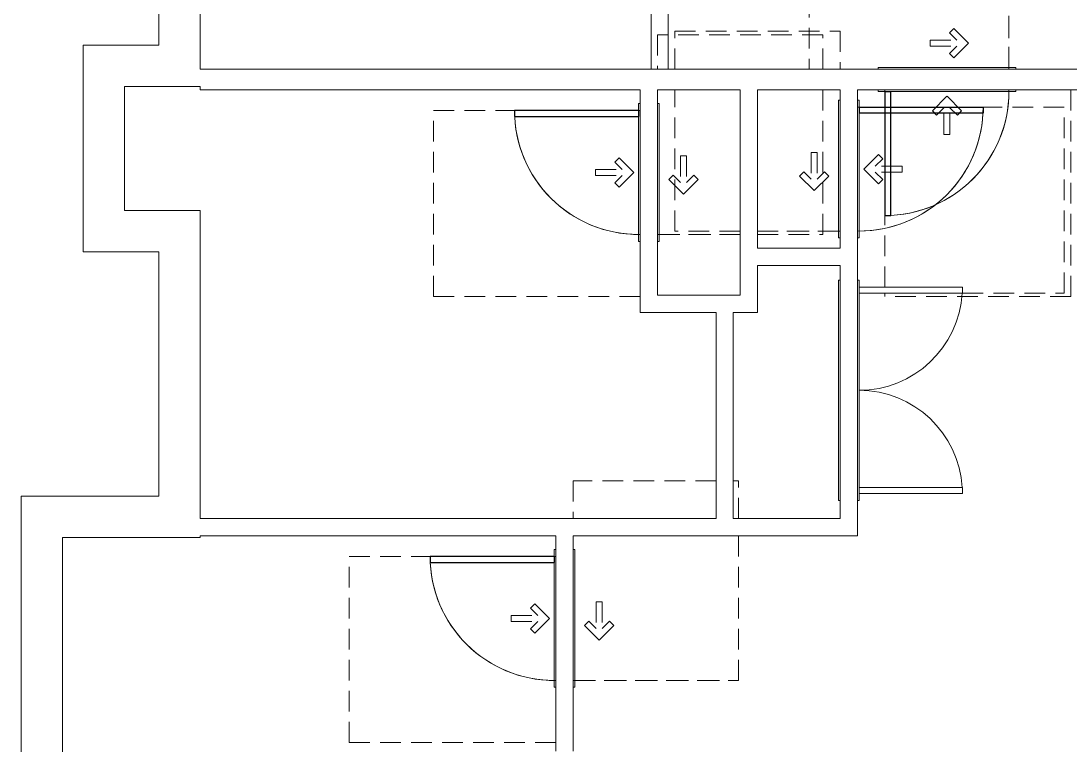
# Model space of a CAD drawing. Header units: inches. Extents: x -84 to 1352, y -121 to 1419.
# Drawn here: x 310.4 to 615.1, y 227.9 to 438.2 of the extents above; entities that cross this region are included whole.
import ezdxf

# ---------------------------------------------------------------- set-up
doc = ezdxf.new("R2010")
doc.units = ezdxf.units.IN
doc.header["$MEASUREMENT"] = 0
doc.linetypes.add('ADA Clearance', pattern=[9, 6, -3])
for name, color, linetype, lineweight in [('A-DOOR', 31, 'Continuous', 15), ('A-DOOR-FRAM', 31, 'Continuous', 9), ('A-WALL', 113, 'Continuous', 15), ('I-WALL', 2, 'Continuous', 15)]:
    doc.layers.add(name, color=color, linetype=linetype, lineweight=lineweight)

# ---------------------------------------------------------------- blocks, each defined once
blk = doc.blocks.new('Door-Single_CE_ - HM Door-2_ HM Frame-V15-ROOF')
at = {"layer": 'A-DOOR', "linetype": 'ADA Clearance', "lineweight": 9}
for p, q in [((-36, 62.5), (18, 62.5)), ((-36, 2.5), (-36, 62.5)), ((18, 62.5), (18, 3)), ((-0.89, 15.47), (-0.89, 7.72)), ((0.86, 15.47), (-0.89, 15.47)), ((0.86, 15.47), (0.86, 7.72)), ((-3.02, 9.85), (-4.26, 8.62)), ((-3.02, 9.85), (-0.89, 7.72)), ((2.99, 9.85), (0.86, 7.72)), ((2.99, 9.85), (4.22, 8.62)), ((-4.26, 8.62), (-0.02, 4.37)), ((4.22, 8.62), (-0.02, 4.37)), ((-18, -3), (-18, -50.5)), ((40, -2.5), (29, -2.5)), ((40, -44), (40, -2.5)), ((-2.02, -5.79), (-6.26, -10.04)), ((-0.78, -7.03), (-2.02, -5.79)), ((-0.78, -7.03), (-2.91, -9.16)), ((-2.02, -14.28), (-6.26, -10.04)), ((4.84, -9.16), (-2.91, -9.16)), ((4.84, -10.91), (-2.91, -10.91)), ((-0.78, -13.04), (-2.91, -10.91)), ((4.84, -10.91), (4.84, -9.16)), ((-0.78, -13.04), (-2.02, -14.28)), ((-18, -50.5), (24, -50.5)), ((29, -50.5), (40, -50.5)), ((40, -50.5), (40, -49))]:
    blk.add_line(p, q, dxfattribs=at)
at = {"layer": 'A-DOOR'}
for p, q in [((18, 39), (16.25, 39)), ((16.25, 39), (16.25, 3)), ((18, 3), (18, 39))]:
    blk.add_line(p, q, dxfattribs=at)
at = {"layer": 'A-DOOR', "lineweight": 25}
for p, q in [((18, 39), (16.25, 39)), ((16.25, 39), (16.25, 3)), ((18, 3), (18, 39))]:
    blk.add_line(p, q, dxfattribs=at)
at = {"layer": 'A-DOOR', "lineweight": 9}
blk.add_arc((18, 3), 36, 90, 179.9988, dxfattribs=at)
blk.add_arc((18, 3), 36, 90, 179.9988, dxfattribs=at)
blk.add_arc((18, 3), 36, 90, 179.9988, dxfattribs=at)
blk.add_arc((18, 3), 36, 90, 179.9988, dxfattribs=at)
blk = doc.blocks.new('Door-Single_CE_ - HM Door-2_ HM Frame-V20-ROOF')
at = {"layer": 'A-DOOR', "linetype": 'ADA Clearance', "lineweight": 9}
for p, q in [((-36, 62.5), (18, 62.5)), ((-36, 2.5), (-36, 62.5)), ((18, 62.5), (18, 3)), ((-0.89, 15.47), (-0.89, 7.72)), ((0.86, 15.47), (-0.89, 15.47)), ((0.86, 15.47), (0.86, 7.72)), ((-3.02, 9.85), (-4.26, 8.62)), ((-3.02, 9.85), (-0.89, 7.72)), ((2.99, 9.85), (0.86, 7.72)), ((2.99, 9.85), (4.22, 8.62)), ((-4.26, 8.62), (-0.02, 4.37)), ((4.22, 8.62), (-0.02, 4.37)), ((-18, -3), (-18, -26.5)), ((-2.02, -5.79), (-6.26, -10.04)), ((-0.78, -7.03), (-2.02, -5.79)), ((40, -50.5), (40, -5.65)), ((-0.78, -7.03), (-2.91, -9.16)), ((-2.02, -14.28), (-6.26, -10.04)), ((4.84, -9.16), (-2.91, -9.16)), ((4.84, -10.91), (-2.91, -10.91)), ((-0.78, -13.04), (-2.91, -10.91)), ((4.84, -10.91), (4.84, -9.16)), ((-0.78, -13.04), (-2.02, -14.28)), ((-18, -31.5), (-18, -50.5)), ((-18, -50.5), (24, -50.5)), ((30, -50.5), (40, -50.5))]:
    blk.add_line(p, q, dxfattribs=at)
at = {"layer": 'A-DOOR'}
for p, q in [((18, 39), (16.25, 39)), ((16.25, 39), (16.25, 3)), ((18, 3), (18, 39))]:
    blk.add_line(p, q, dxfattribs=at)
at = {"layer": 'A-DOOR', "lineweight": 25}
for p, q in [((18, 39), (16.25, 39)), ((16.25, 39), (16.25, 3)), ((18, 3), (18, 39))]:
    blk.add_line(p, q, dxfattribs=at)
at = {"layer": 'A-DOOR', "lineweight": 9}
blk.add_arc((18, 3), 36, 90, 179.9988, dxfattribs=at)
blk.add_arc((18, 3), 36, 90, 179.9988, dxfattribs=at)
blk.add_arc((18, 3), 36, 90, 179.9988, dxfattribs=at)
blk.add_arc((18, 3), 36, 90, 179.9988, dxfattribs=at)
blk = doc.blocks.new('Door-Single_CE_ - HM Door-2_ HM Frame-V21-ROOF')
at = {"layer": 'A-DOOR', "linetype": 'ADA Clearance', "lineweight": 9}
for p, q in [((-18, 50.5), (23, 50.5)), ((-18, 31.5), (-18, 50.5)), ((29, 50.5), (40, 50.5)), ((40, 50.5), (40, 2.5)), ((-18, 3), (-18, 26.5)), ((-2.02, 14.28), (-6.26, 10.04)), ((-0.78, 13.04), (-2.91, 10.91)), ((-0.78, 13.04), (-2.02, 14.28)), ((-2.02, 5.79), (-6.26, 10.04)), ((4.84, 10.91), (-2.91, 10.91)), ((4.84, 9.16), (-2.91, 9.16)), ((-0.78, 7.03), (-2.91, 9.16)), ((4.84, 10.91), (4.84, 9.16)), ((-0.78, 7.03), (-2.02, 5.79)), ((40, 2.5), (29, 2.5)), ((18, -62.5), (18, -3)), ((-4.26, -8.62), (-0.02, -4.37)), ((4.22, -8.62), (-0.02, -4.37)), ((-3.02, -9.85), (-4.26, -8.62)), ((-3.02, -9.85), (-0.89, -7.72)), ((-0.89, -15.47), (-0.89, -7.72)), ((0.86, -15.47), (0.86, -7.72)), ((2.99, -9.85), (0.86, -7.72)), ((2.99, -9.85), (4.22, -8.62)), ((0.86, -15.47), (-0.89, -15.47)), ((-36, -33), (-36, -62.5)), ((-36, -62.5), (18, -62.5))]:
    blk.add_line(p, q, dxfattribs=at)
at = {"layer": 'A-DOOR'}
for p, q in [((16.25, -39), (16.25, -3)), ((18, -3), (18, -39)), ((18, -39), (16.25, -39))]:
    blk.add_line(p, q, dxfattribs=at)
at = {"layer": 'A-DOOR', "lineweight": 25}
for p, q in [((16.25, -39), (16.25, -3)), ((18, -3), (18, -39)), ((18, -39), (16.25, -39))]:
    blk.add_line(p, q, dxfattribs=at)
at = {"layer": 'A-DOOR', "lineweight": 9}
blk.add_arc((18, -3), 36, 180.0012, 270, dxfattribs=at)
blk.add_arc((18, -3), 36, 180.0012, 270, dxfattribs=at)
blk.add_arc((18, -3), 36, 180.0012, 270, dxfattribs=at)
blk.add_arc((18, -3), 36, 180.0012, 270, dxfattribs=at)
blk = doc.blocks.new('Door-Double_CE_ - WD Door-2_ HM Frame-5154587-ROOF')
at = {"layer": 'A-DOOR', "lineweight": 9}
for centre, start, end in [((-30, -3), 273.3398, 359.9986), ((30, -3), 180.0014, 266.6462)]:
    blk.add_arc(centre, 30, start, end, dxfattribs=at)
blk = doc.blocks.new('Door-Single_CE_ - HM Door-2_ HM Frame-V22-ROOF')
at = {"layer": 'A-DOOR', "linetype": 'ADA Clearance', "lineweight": 9}
for p, q in [((-36, 63), (18, 63)), ((-36, 3), (-36, 63)), ((18, 63), (18, 62)), ((18, 60.25), (18, 3.5)), ((-0.89, 15.97), (-0.89, 8.22)), ((0.86, 15.97), (-0.89, 15.97)), ((0.86, 15.97), (0.86, 8.22)), ((-3.02, 10.35), (-4.26, 9.12)), ((-3.02, 10.35), (-0.89, 8.22)), ((2.99, 10.35), (0.86, 8.22)), ((2.99, 10.35), (4.22, 9.12)), ((-4.26, 9.12), (-0.02, 4.87)), ((4.22, 9.12), (-0.02, 4.87)), ((40, -51), (40, -3)), ((-18, -3.5), (-18, -51)), ((-2.02, -6.29), (-6.26, -10.54)), ((-0.78, -7.53), (-2.91, -9.66)), ((-0.78, -7.53), (-2.02, -6.29)), ((-2.02, -14.78), (-6.26, -10.54)), ((4.84, -9.66), (-2.91, -9.66)), ((4.84, -11.41), (-2.91, -11.41)), ((-0.78, -13.54), (-2.91, -11.41)), ((4.84, -11.41), (4.84, -9.66)), ((-0.78, -13.54), (-2.02, -14.78)), ((-18, -51), (40, -51))]:
    blk.add_line(p, q, dxfattribs=at)
at = {"layer": 'A-DOOR'}
for p, q in [((18, 39.5), (16.25, 39.5)), ((16.25, 39.5), (16.25, 3.5)), ((18, 3.5), (18, 39.5))]:
    blk.add_line(p, q, dxfattribs=at)
at = {"layer": 'A-DOOR', "lineweight": 25}
for p, q in [((18, 39.5), (16.25, 39.5)), ((16.25, 39.5), (16.25, 3.5)), ((18, 3.5), (18, 39.5))]:
    blk.add_line(p, q, dxfattribs=at)
at = {"layer": 'A-DOOR', "lineweight": 9}
blk.add_arc((18, 3.5), 36, 90, 179.9988, dxfattribs=at)
blk.add_arc((18, 3.5), 36, 90, 179.9988, dxfattribs=at)
blk.add_arc((18, 3.5), 36, 90, 179.9988, dxfattribs=at)
blk.add_arc((18, 3.5), 36, 90, 179.9988, dxfattribs=at)
blk = doc.blocks.new('Door-Single_CE_ - HM Door-2_ HM Frame-V32-ROOF')
at = {"layer": 'A-DOOR', "linetype": 'ADA Clearance', "lineweight": 9}
for p, q in [((-36, 62.5), (18, 62.5)), ((-36, 2.5), (-36, 62.5)), ((18, 62.5), (18, 3)), ((-0.89, 15.47), (-0.89, 7.72)), ((0.86, 15.47), (-0.89, 15.47)), ((0.86, 15.47), (0.86, 7.72)), ((-3.02, 9.85), (-4.26, 8.62)), ((-3.02, 9.85), (-0.89, 7.72)), ((2.99, 9.85), (0.86, 7.72)), ((2.99, 9.85), (4.22, 8.62)), ((-4.26, 8.62), (-0.02, 4.37)), ((4.22, 8.62), (-0.02, 4.37)), ((-18, -3), (-18, -26.5)), ((40, -2.5), (30, -2.5)), ((40, -50.5), (40, -2.5)), ((-2.02, -5.79), (-6.26, -10.04)), ((-0.78, -7.03), (-2.02, -5.79)), ((-0.78, -7.03), (-2.91, -9.16)), ((-2.02, -14.28), (-6.26, -10.04)), ((4.84, -9.16), (-2.91, -9.16)), ((4.84, -10.91), (-2.91, -10.91)), ((-0.78, -13.04), (-2.91, -10.91)), ((4.84, -10.91), (4.84, -9.16)), ((-0.78, -13.04), (-2.02, -14.28)), ((-18, -31.5), (-18, -50.5)), ((-18, -50.5), (24, -50.5)), ((30, -50.5), (40, -50.5))]:
    blk.add_line(p, q, dxfattribs=at)
at = {"layer": 'A-DOOR'}
for p, q in [((18, 39), (16.25, 39)), ((16.25, 39), (16.25, 3)), ((18, 3), (18, 39))]:
    blk.add_line(p, q, dxfattribs=at)
at = {"layer": 'A-DOOR', "lineweight": 25}
for p, q in [((18, 39), (16.25, 39)), ((16.25, 39), (16.25, 3)), ((18, 3), (18, 39))]:
    blk.add_line(p, q, dxfattribs=at)
at = {"layer": 'A-DOOR', "lineweight": 9}
blk.add_arc((18, 3), 36, 90, 179.9988, dxfattribs=at)
blk.add_arc((18, 3), 36, 90, 179.9988, dxfattribs=at)
blk.add_arc((18, 3), 36, 90, 179.9988, dxfattribs=at)
blk.add_arc((18, 3), 36, 90, 179.9988, dxfattribs=at)
blk = doc.blocks.new('Door-Single_CE_ - HM Door-2_ HM Frame-V54-ROOF')
at = {"layer": 'A-DOOR', "linetype": 'ADA Clearance', "lineweight": 9}
for p, q in [((-36, 62.5), (18, 62.5)), ((-36, 2.5), (-36, 62.5)), ((18, 62.5), (18, 2.5)), ((-0.89, 15.47), (-0.89, 7.72)), ((0.86, 15.47), (-0.89, 15.47)), ((0.86, 15.47), (0.86, 7.72)), ((-3.02, 9.85), (-4.26, 8.62)), ((-3.02, 9.85), (-0.89, 7.72)), ((2.99, 9.85), (0.86, 7.72)), ((2.99, 9.85), (4.22, 8.62)), ((-4.26, 8.62), (-0.02, 4.37)), ((4.22, 8.62), (-0.02, 4.37)), ((-18, -2.5), (-18, -50.5)), ((40, -2.5), (29, -2.5)), ((40, -44), (40, -2.5)), ((-2.02, -5.79), (-6.26, -10.04)), ((-0.78, -7.03), (-2.02, -5.79)), ((-0.78, -7.03), (-2.91, -9.16)), ((-2.02, -14.28), (-6.26, -10.04)), ((4.84, -9.16), (-2.91, -9.16)), ((4.84, -10.91), (-2.91, -10.91)), ((-0.78, -13.04), (-2.91, -10.91)), ((4.84, -10.91), (4.84, -9.16)), ((-0.78, -13.04), (-2.02, -14.28)), ((-18, -50.5), (24, -50.5)), ((29, -50.5), (40, -50.5)), ((40, -50.5), (40, -49))]:
    blk.add_line(p, q, dxfattribs=at)
at = {"layer": 'A-DOOR'}
for p, q in [((18, 39), (16.25, 39)), ((16.25, 39), (16.25, 3)), ((18, 3), (18, 39)), ((16.25, 3), (18, 3))]:
    blk.add_line(p, q, dxfattribs=at)
at = {"layer": 'A-DOOR', "lineweight": 25}
for p, q in [((18, 39), (16.25, 39)), ((16.25, 39), (16.25, 3)), ((18, 3), (18, 39)), ((18, 3), (16.25, 3))]:
    blk.add_line(p, q, dxfattribs=at)
at = {"layer": 'A-DOOR', "lineweight": 9}
for end in [179.9988, 180.5, 180.5, 180.5]:
    blk.add_arc((18, 3), 36, 90, end, dxfattribs=at)
at = {"layer": 'A-DOOR-FRAM'}
for p, q in [((-20, 3), (20, 3)), ((-20, 2.5), (-20, 3)), ((20, 3), (20, 2.5)), ((-20, -3), (-20, -2.5)), ((20, -3), (-20, -3)), ((20, -2.5), (20, -3))]:
    blk.add_line(p, q, dxfattribs=at)
blk = doc.blocks.new('Door-Single_CE_ - HM Door-2_ HM Frame-V60-ROOF')
at = {"layer": 'A-DOOR', "linetype": 'ADA Clearance', "lineweight": 9}
for p, q in [((-36, 62.5), (18, 62.5)), ((-36, 2.5), (-36, 62.5)), ((18, 62.5), (18, 2.5)), ((-0.89, 15.47), (-0.89, 7.72)), ((0.86, 15.47), (-0.89, 15.47)), ((0.86, 15.47), (0.86, 7.72)), ((-3.02, 9.85), (-4.26, 8.62)), ((-3.02, 9.85), (-0.89, 7.72)), ((2.99, 9.85), (0.86, 7.72)), ((2.99, 9.85), (4.22, 8.62)), ((-4.26, 8.62), (-0.02, 4.37)), ((4.22, 8.62), (-0.02, 4.37)), ((-18, -2.5), (-18, -26.5)), ((40, -2.5), (30, -2.5)), ((40, -50.5), (40, -2.5)), ((-2.02, -5.79), (-6.26, -10.04)), ((-0.78, -7.03), (-2.02, -5.79)), ((-0.78, -7.03), (-2.91, -9.16)), ((-2.02, -14.28), (-6.26, -10.04)), ((4.84, -9.16), (-2.91, -9.16)), ((4.84, -10.91), (-2.91, -10.91)), ((-0.78, -13.04), (-2.91, -10.91)), ((4.84, -10.91), (4.84, -9.16)), ((-0.78, -13.04), (-2.02, -14.28)), ((-18, -31.5), (-18, -50.5)), ((-18, -50.5), (24, -50.5)), ((30, -50.5), (40, -50.5))]:
    blk.add_line(p, q, dxfattribs=at)
at = {"layer": 'A-DOOR'}
for p, q in [((18, 39), (16.25, 39)), ((16.25, 39), (16.25, 3)), ((18, 3), (18, 39)), ((16.25, 3), (18, 3))]:
    blk.add_line(p, q, dxfattribs=at)
at = {"layer": 'A-DOOR', "lineweight": 25}
for p, q in [((18, 39), (16.25, 39)), ((16.25, 39), (16.25, 3)), ((18, 3), (18, 39)), ((18, 3), (16.25, 3))]:
    blk.add_line(p, q, dxfattribs=at)
at = {"layer": 'A-DOOR', "lineweight": 9}
for end in [179.9988, 180.5, 180.5, 180.5]:
    blk.add_arc((18, 3), 36, 90, end, dxfattribs=at)
at = {"layer": 'A-DOOR-FRAM'}
for p, q in [((-20, 3), (20, 3)), ((-20, 2.5), (-20, 3)), ((20, 3), (20, 2.5)), ((-20, -3), (-20, -2.5)), ((20, -3), (-20, -3)), ((20, -2.5), (20, -3))]:
    blk.add_line(p, q, dxfattribs=at)
blk = doc.blocks.new('Door-Single_CE_ - HM Door-2_ HM Frame-V61-ROOF')
at = {"layer": 'A-DOOR', "linetype": 'ADA Clearance', "lineweight": 9}
for p, q in [((-18, 50.5), (23, 50.5)), ((-18, 31.5), (-18, 50.5)), ((29, 50.5), (40, 50.5)), ((40, 50.5), (40, 2.5)), ((-18, 2.5), (-18, 26.5)), ((-2.02, 14.28), (-6.26, 10.04)), ((-0.78, 13.04), (-2.91, 10.91)), ((-0.78, 13.04), (-2.02, 14.28)), ((-2.02, 5.79), (-6.26, 10.04)), ((4.84, 10.91), (-2.91, 10.91)), ((4.84, 9.16), (-2.91, 9.16)), ((-0.78, 7.03), (-2.91, 9.16)), ((4.84, 10.91), (4.84, 9.16)), ((-0.78, 7.03), (-2.02, 5.79)), ((40, 2.5), (29, 2.5)), ((18, -62.5), (18, -2.5)), ((-4.26, -8.62), (-0.02, -4.37)), ((4.22, -8.62), (-0.02, -4.37)), ((-3.02, -9.85), (-4.26, -8.62)), ((-3.02, -9.85), (-0.89, -7.72)), ((-0.89, -15.47), (-0.89, -7.72)), ((0.86, -15.47), (0.86, -7.72)), ((2.99, -9.85), (0.86, -7.72)), ((2.99, -9.85), (4.22, -8.62)), ((0.86, -15.47), (-0.89, -15.47)), ((-36, -33), (-36, -62.5)), ((-36, -62.5), (18, -62.5))]:
    blk.add_line(p, q, dxfattribs=at)
at = {"layer": 'A-DOOR'}
for p, q in [((16.25, -39), (16.25, -3)), ((16.25, -3), (18, -3)), ((18, -3), (18, -39)), ((18, -39), (16.25, -39))]:
    blk.add_line(p, q, dxfattribs=at)
at = {"layer": 'A-DOOR', "lineweight": 25}
for p, q in [((16.25, -39), (16.25, -3)), ((18, -3), (16.25, -3)), ((18, -3), (18, -39)), ((18, -39), (16.25, -39))]:
    blk.add_line(p, q, dxfattribs=at)
at = {"layer": 'A-DOOR', "lineweight": 9}
for start in [179.5, 179.5, 179.5, 180.0012]:
    blk.add_arc((18, -3), 36, start, 270, dxfattribs=at)
at = {"layer": 'A-DOOR-FRAM'}
for p, q in [((-20, 3), (20, 3)), ((-20, 2.5), (-20, 3)), ((20, 3), (20, 2.5)), ((-20, -3), (-20, -2.5)), ((20, -3), (-20, -3)), ((20, -2.5), (20, -3))]:
    blk.add_line(p, q, dxfattribs=at)
blk = doc.blocks.new('Door-Double_CE_ - WD Door-2_ HM Frame-V57-ROOF')
at = {"layer": 'A-DOOR'}
for p, q in [((-30, -3), (-28.25, -3)), ((-30, -33), (-30, -3)), ((-28.25, -3), (-28.25, -33)), ((28.25, -3), (30, -3)), ((28.25, -33), (28.25, -3)), ((30, -3), (30, -33)), ((-28.25, -33), (-30, -33)), ((30, -33), (28.25, -33))]:
    blk.add_line(p, q, dxfattribs=at)
at = {"layer": 'A-DOOR', "lineweight": 9}
for centre, start, end in [((-30, -3), 273.3398, 359.9986), ((30, -3), 180.0014, 266.6462)]:
    blk.add_arc(centre, 30, start, end, dxfattribs=at)
at = {"layer": 'A-DOOR-FRAM'}
for p, q in [((-32, 3), (32, 3)), ((-32, 2.5), (-32, 3)), ((32, 3), (32, 2.5)), ((-32, -3), (-32, -2.5)), ((-30, -3), (-32, -3)), ((28.25, -3), (-28.25, -3)), ((32, -3), (30, -3)), ((32, -2.5), (32, -3))]:
    blk.add_line(p, q, dxfattribs=at)
blk = doc.blocks.new('Door-Single_CE_ - HM Door-2_ HM Frame-V62-ROOF')
at = {"layer": 'A-DOOR', "linetype": 'ADA Clearance', "lineweight": 9}
for p, q in [((-36, 63), (18, 63)), ((-36, 3), (-36, 63)), ((18, 63), (18, 62)), ((18, 60.25), (18, 3)), ((-0.89, 15.97), (-0.89, 8.22)), ((0.86, 15.97), (-0.89, 15.97)), ((0.86, 15.97), (0.86, 8.22)), ((-3.02, 10.35), (-4.26, 9.12)), ((-3.02, 10.35), (-0.89, 8.22)), ((2.99, 10.35), (0.86, 8.22)), ((2.99, 10.35), (4.22, 9.12)), ((-4.26, 9.12), (-0.02, 4.87)), ((4.22, 9.12), (-0.02, 4.87)), ((-18, -3), (-18, -51)), ((40, -51), (40, -3)), ((-2.02, -6.29), (-6.26, -10.54)), ((-0.78, -7.53), (-2.91, -9.66)), ((-0.78, -7.53), (-2.02, -6.29)), ((-2.02, -14.78), (-6.26, -10.54)), ((4.84, -9.66), (-2.91, -9.66)), ((4.84, -11.41), (-2.91, -11.41)), ((-0.78, -13.54), (-2.91, -11.41)), ((4.84, -11.41), (4.84, -9.66)), ((-0.78, -13.54), (-2.02, -14.78)), ((-18, -51), (40, -51))]:
    blk.add_line(p, q, dxfattribs=at)
at = {"layer": 'A-DOOR'}
for p, q in [((18, 39.5), (16.25, 39.5)), ((16.25, 39.5), (16.25, 3.5)), ((18, 3.5), (18, 39.5)), ((16.25, 3.5), (18, 3.5))]:
    blk.add_line(p, q, dxfattribs=at)
at = {"layer": 'A-DOOR', "lineweight": 25}
for p, q in [((18, 39.5), (16.25, 39.5)), ((16.25, 39.5), (16.25, 3.5)), ((18, 3.5), (18, 39.5)), ((18, 3.5), (16.25, 3.5))]:
    blk.add_line(p, q, dxfattribs=at)
at = {"layer": 'A-DOOR', "lineweight": 9}
for end in [179.9988, 180.5, 180.5, 180.5]:
    blk.add_arc((18, 3.5), 36, 90, end, dxfattribs=at)
at = {"layer": 'A-DOOR-FRAM'}
for p, q in [((-20, 3.5), (20, 3.5)), ((-20, 3), (-20, 3.5)), ((20, 3.5), (20, 3)), ((-20, -3.5), (-20, -3)), ((20, -3), (20, -3.5)), ((20, -3.5), (-20, -3.5))]:
    blk.add_line(p, q, dxfattribs=at)

msp = doc.modelspace()

# ---------------------------------------------------------------- linework, layer by layer
at = {"layer": 'A-WALL'}
for p, q in [((362.36, 518.2), (362.36, 424.2)), ((350.36, 431.2), (350.36, 512.2)), ((328.36, 371.2), (328.36, 431.2)), ((328.36, 431.2), (350.36, 431.2)), ((362.36, 424.2), (866.86, 424.2)), ((340.36, 419.2), (340.36, 383.2)), ((362.36, 419.2), (340.36, 419.2)), ((362.36, 419.2), (362.36, 418.2)), ((490.09, 418.2), (362.36, 418.2)), ((519.09, 418.2), (495.09, 418.2)), ((548.09, 418.2), (524.09, 418.2)), ((692.61, 418.2), (553.09, 418.2)), ((340.36, 383.2), (362.36, 383.2)), ((362.36, 383.2), (362.36, 293.7)), ((350.36, 371.2), (328.36, 371.2)), ((350.36, 300.2), (350.36, 371.2)), ((310.36, 4.2), (310.36, 300.2)), ((310.36, 300.2), (350.36, 300.2)), ((322.36, 288.2), (322.36, 167.2)), ((362.36, 288.2), (322.36, 288.2)), ((362.36, 288.2), (362.36, 288.7))]:
    msp.add_line(p, q, dxfattribs=at)
at = {"layer": 'I-WALL'}
for p, q in [((493.23, 424.2), (493.23, 518.2)), ((498.23, 518.2), (498.23, 424.2)), ((490.09, 353.57), (490.09, 418.2)), ((495.09, 418.2), (495.09, 358.57)), ((519.09, 358.57), (519.09, 418.2)), ((524.09, 418.2), (524.09, 372.2)), ((548.09, 372.2), (548.09, 418.2)), ((553.09, 418.2), (553.09, 288.7)), ((524.09, 372.2), (548.09, 372.2)), ((548.09, 367.2), (524.09, 367.2)), ((524.09, 367.2), (524.09, 353.57)), ((548.09, 293.7), (548.09, 367.2)), ((495.09, 358.57), (519.09, 358.57)), ((512.09, 353.57), (490.09, 353.57)), ((512.09, 293.7), (512.09, 353.57)), ((524.09, 353.57), (517.09, 353.57)), ((517.09, 353.57), (517.09, 293.7)), ((362.36, 293.7), (512.09, 293.7)), ((517.09, 293.7), (548.09, 293.7)), ((465.59, 288.7), (362.36, 288.7)), ((465.59, 226.2), (465.59, 288.7)), ((470.59, 288.7), (470.59, 226.2)), ((553.09, 288.7), (470.59, 288.7))]:
    msp.add_line(p, q, dxfattribs=at)

# ---------------------------------------------------------------- block references
at = {"layer": 'A-DOOR', "lineweight": 9}
for name, p, rotation in [('Door-Single_CE_ - HM Door-2_ HM Frame-V22-ROOF', (579.09, 421.2), 180), ('Door-Single_CE_ - HM Door-2_ HM Frame-V22-ROOF', (579.09, 421.2), 180), ('Door-Single_CE_ - HM Door-2_ HM Frame-V62-ROOF', (579.09, 421.2), 180), ('Door-Single_CE_ - HM Door-2_ HM Frame-V20-ROOF', (492.59, 394.2), 89.99999999999994), ('Door-Single_CE_ - HM Door-2_ HM Frame-V32-ROOF', (492.59, 394.2), 89.99999999999994), ('Door-Single_CE_ - HM Door-2_ HM Frame-V60-ROOF', (492.59, 394.2), 89.99999999999994), ('Door-Single_CE_ - HM Door-2_ HM Frame-V21-ROOF', (550.59, 395.2), 90.00000000000011), ('Door-Single_CE_ - HM Door-2_ HM Frame-V21-ROOF', (550.59, 395.2), 90.00000000000011), ('Door-Single_CE_ - HM Door-2_ HM Frame-V61-ROOF', (550.59, 395.2), 90.00000000000011), ('Door-Single_CE_ - HM Door-2_ HM Frame-V15-ROOF', (468.09, 264.7), 90.00000000000017), ('Door-Single_CE_ - HM Door-2_ HM Frame-V15-ROOF', (468.09, 264.7), 90.00000000000017), ('Door-Single_CE_ - HM Door-2_ HM Frame-V54-ROOF', (468.09, 264.7), 90.00000000000017)]:
    msp.add_blockref(name, p, dxfattribs=dict(at, rotation=rotation))
at = {"layer": 'A-DOOR', "rotation": 90.00000000000011}
for name in ['Door-Double_CE_ - WD Door-2_ HM Frame-V57-ROOF', 'Door-Double_CE_ - WD Door-2_ HM Frame-5154587-ROOF', 'Door-Double_CE_ - WD Door-2_ HM Frame-5154587-ROOF']:
    msp.add_blockref(name, (550.59, 330.95), dxfattribs=at)

doc.saveas('drawing.dxf')
